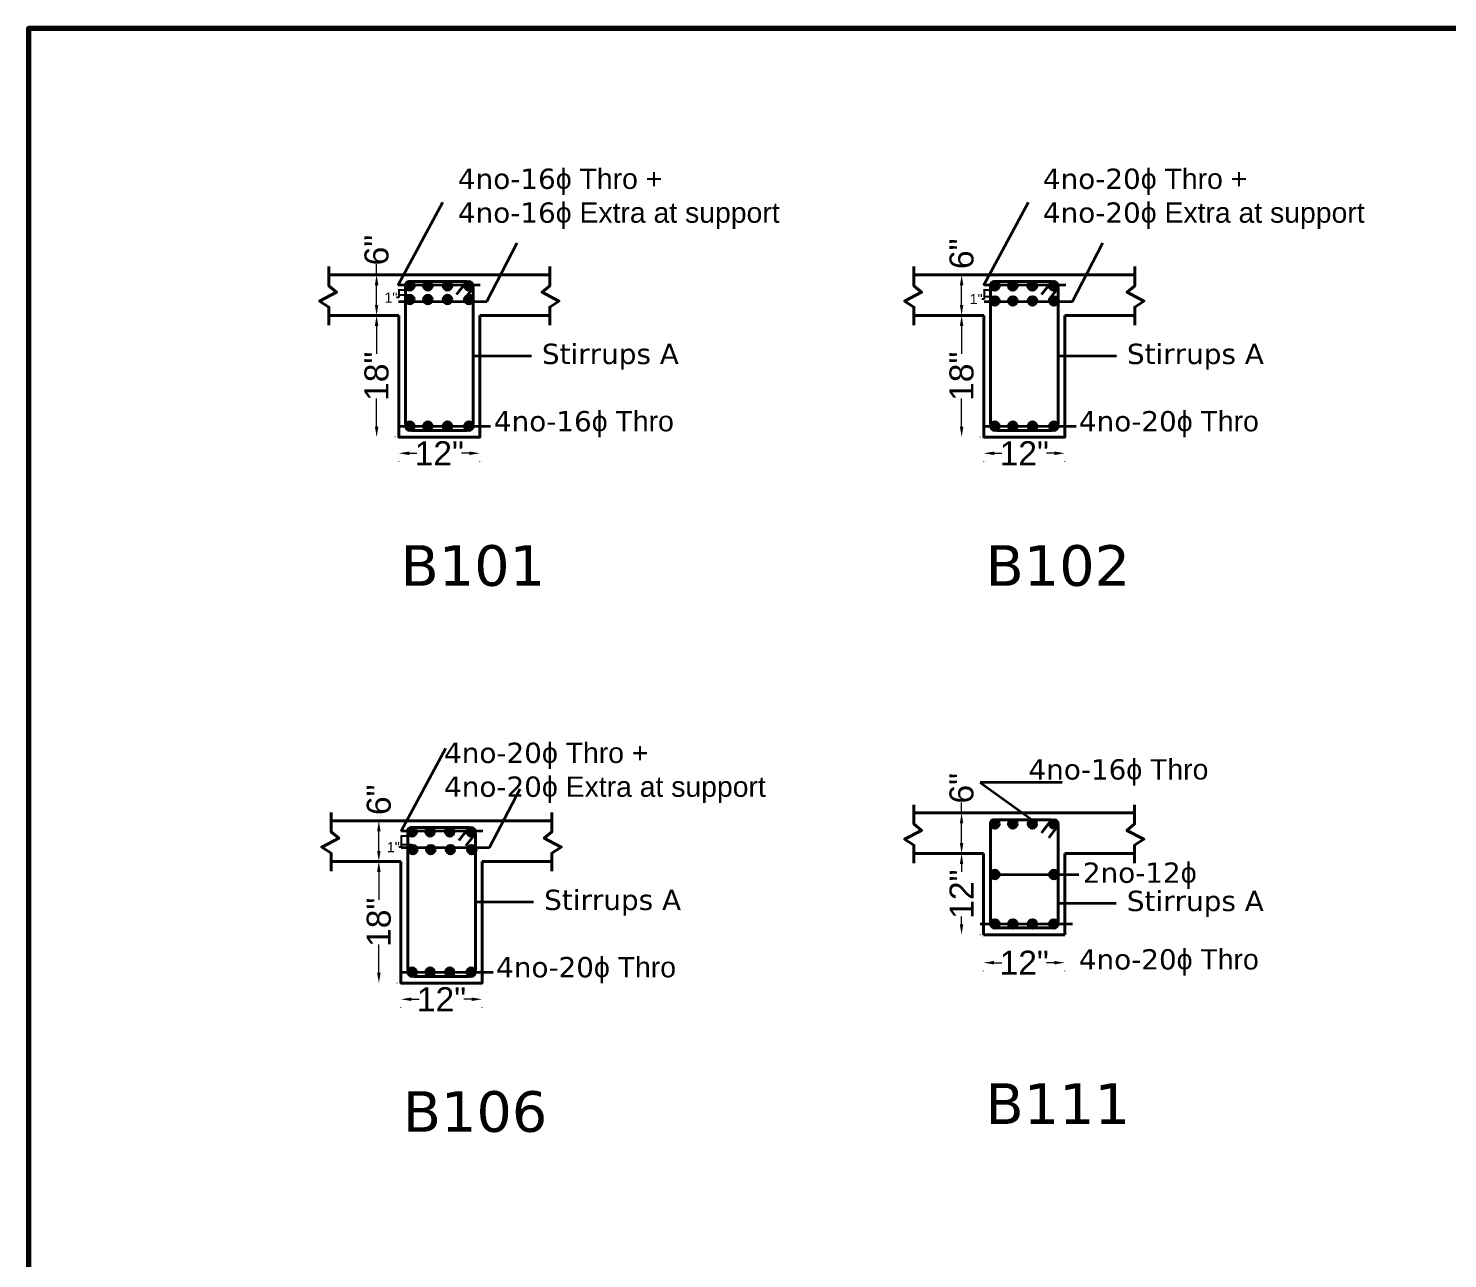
# Model space of a CAD drawing. Header units: feet. Extents: x 15113 to 123217, y -97269 to -8247.
# Drawn here: x 49324.5 to 49744, y -43864.3 to -43500.7 of the extents above; entities that cross this region are included whole.
import ezdxf

# ---------------------------------------------------------------- set-up
doc = ezdxf.new("R2010")
doc.units = ezdxf.units.FT
doc.header["$LTSCALE"] = 50.2
doc.header["$MEASUREMENT"] = 0
doc.header["$PDMODE"] = 3
doc.linetypes.add('DOT', pattern=[0.25, 0, -0.25])
doc.linetypes.add('PHANTOM2', pattern=[1.25, 0.625, -0.125, 0.125, -0.125, 0.125, -0.125])
doc.layers.get('0').update_dxf_attribs({"lineweight": 35})
for name, color, linetype, lineweight in [('drg seal', 250, 'Continuous', 120), ('Str Beam', 10, 'Continuous', 35), ('Str Column', 50, 'Continuous', 35), ('sTR fOOTING', 6, 'Continuous', 35), ('Str LBL', 3, 'Continuous', 35)]:
    doc.layers.add(name, color=color, linetype=linetype, lineweight=lineweight)
doc.layers.add('drg seal txt', color=7, linetype='Continuous')
doc.layers.add('Str grid', color=7, linetype='Continuous', true_color=0x17d337)
doc.styles.add('5.2 INCH', font='arial.ttf', dxfattribs={"height": 5.2})
doc.styles.add('7.1 INCH', font='arial.ttf', dxfattribs={"height": 7.1})
doc.styles.get("Standard").update_dxf_attribs({"font": 'arial.ttf'})
doc.dimstyles.new('2.2 INCH', dxfattribs={"dimscale": 0, "dimtxt": 5.2, "dimasz": 3.1, "dimexe": 0.18, "dimexo": 1.063, "dimgap": 0.09, "dimtad": 0, "dimdec": 0, "dimzin": 0, "dimdsep": 46, "dimlunit": 4, "dimtxsty": '5.2 INCH', "dimcen": 0, "dimclrd": 230, "dimclre": 230, "dimclrt": 164, "dimadec": 0, "dimazin": 0, "dimtfac": 1, "dimtdec": 0, "dimtofl": 0, "dimtmove": 0, "dimatfit": 3, "dimfxl": 0.5, "dimtolj": 1, "dimtzin": 0, "dimlwd": 15, "dimlwe": 15, "dimarcsym": 0})
doc.dimstyles.new('Annotative', dxfattribs={"dimscale": 0, "dimtxt": 3, "dimasz": 0.68, "dimexe": 0.18, "dimexo": 0.0625, "dimgap": 0.09, "dimtad": 0, "dimtih": 1, "dimtoh": 1, "dimdec": 0, "dimzin": 0, "dimdsep": 46, "dimlunit": 3, "dimtxsty": 'Standard', "dimblk": 'ARCHTICK', "dimcen": 0.09, "dimadec": 0, "dimazin": 0, "dimtfac": 1, "dimtdec": 0, "dimtofl": 0, "dimtmove": 0, "dimatfit": 3, "dimfxl": 1, "dimtolj": 1, "dimtzin": 0, "dimarcsym": 0})

# ---------------------------------------------------------------- blocks, each defined once
blk = doc.blocks.new('*D573')
at = {"layer": 'Defpoints', "color": 0, "linetype": 'Continuous', "transparency": 16777216}
for p in [(49457.97, -43626.25), (49433.97, -43629.79), (49457.97, -43629.79)]:
    blk.add_point(p, dxfattribs=at)
at = {"layer": 'Str Beam', "color": 230, "linetype": 'DOT', "lineweight": 15, "transparency": 16777216}
for p, q in [((49433.97, -43628.72), (49433.97, -43626.07)), ((49457.97, -43628.72), (49457.97, -43626.07))]:
    blk.add_line(p, q, dxfattribs=at)
at = {"layer": 'Str Beam', "color": 230, "lineweight": 15, "transparency": 16777216}
for p, q in [((49437.07, -43626.25), (49439.37, -43626.25)), ((49454.87, -43626.25), (49452.56, -43626.25))]:
    blk.add_line(p, q, dxfattribs=at)
at = {"layer": 'Str Beam', "color": 230, "linetype": 'Continuous', "transparency": 16777216}
for points in [[(49437.07, -43625.74), (49437.07, -43626.77), (49433.97, -43626.25)], [(49454.87, -43625.74), (49454.87, -43626.77), (49457.97, -43626.25)]]:
    blk.add_solid(points, dxfattribs=at)
at = {"layer": 'Str Beam', "color": 164, "linetype": 'Continuous', "lineweight": 40, "transparency": 16777216, "insert": (49445.97, -43626.25), "char_height": 7.1, "attachment_point": 5, "style": '7.1 INCH'}
blk.add_mtext('\\A1;12"', dxfattribs=at)
blk = doc.blocks.new('*D589')
at = {"layer": 'Defpoints', "color": 0, "linetype": 'Continuous', "transparency": 16777216}
for p in [(49427.44, -43585.49), (49433.97, -43585.49), (49433.97, -43621.49)]:
    blk.add_point(p, dxfattribs=at)
at = {"layer": 'sTR fOOTING', "color": 230, "linetype": 'DOT', "lineweight": 15, "transparency": 16777216}
for p, q in [((49432.9, -43585.49), (49427.26, -43585.49)), ((49432.9, -43621.49), (49427.26, -43621.49))]:
    blk.add_line(p, q, dxfattribs=at)
at = {"layer": 'sTR fOOTING', "color": 230, "lineweight": 15, "transparency": 16777216}
for p, q in [((49427.44, -43588.59), (49427.44, -43596.9)), ((49427.44, -43618.39), (49427.44, -43610.09))]:
    blk.add_line(p, q, dxfattribs=at)
at = {"layer": 'sTR fOOTING', "color": 230, "linetype": 'Continuous', "transparency": 16777216}
for points in [[(49426.92, -43588.59), (49427.96, -43588.59), (49427.44, -43585.49)], [(49426.92, -43618.39), (49427.96, -43618.39), (49427.44, -43621.49)]]:
    blk.add_solid(points, dxfattribs=at)
at = {"layer": 'sTR fOOTING', "color": 164, "linetype": 'Continuous', "lineweight": 40, "transparency": 16777216, "insert": (49427.44, -43603.49), "char_height": 7.1, "attachment_point": 5, "rotation": 90, "style": '7.1 INCH'}
blk.add_mtext('\\A1;18"', dxfattribs=at)
blk = doc.blocks.new('*D590')
at = {"layer": 'Defpoints', "color": 0, "linetype": 'Continuous', "transparency": 16777216}
for p in [(49427.44, -43573.49), (49427.44, -43573.49), (49427.44, -43585.49)]:
    blk.add_point(p, dxfattribs=at)
at = {"layer": 'sTR fOOTING', "color": 230, "linetype": 'DOT', "lineweight": 15, "transparency": 16777216}
for p, q in [((49426.38, -43573.49), (49427.26, -43573.49)), ((49426.38, -43585.49), (49427.26, -43585.49))]:
    blk.add_line(p, q, dxfattribs=at)
at = {"layer": 'sTR fOOTING', "color": 230, "lineweight": 15, "transparency": 16777216}
for p, q in [((49427.44, -43573.49), (49427.44, -43570.39)), ((49427.44, -43582.39), (49427.44, -43576.59))]:
    blk.add_line(p, q, dxfattribs=at)
at = {"layer": 'sTR fOOTING', "color": 230, "linetype": 'Continuous', "transparency": 16777216}
for points in [[(49426.92, -43576.59), (49427.96, -43576.59), (49427.44, -43573.49)], [(49426.92, -43582.39), (49427.96, -43582.39), (49427.44, -43585.49)]]:
    blk.add_solid(points, dxfattribs=at)
at = {"layer": 'sTR fOOTING', "color": 164, "linetype": 'Continuous', "lineweight": 40, "transparency": 16777216, "insert": (49427.44, -43566.2), "char_height": 7.1, "attachment_point": 5, "rotation": 90, "style": '7.1 INCH'}
blk.add_mtext('\\A1;6"', dxfattribs=at)
blk = doc.blocks.new('*D592')
at = {"layer": 'Defpoints', "color": 0, "linetype": 'Continuous', "transparency": 16777216}
for p in [(49630.9, -43626.25), (49606.9, -43629.79), (49630.9, -43629.79)]:
    blk.add_point(p, dxfattribs=at)
at = {"layer": 'Str Beam', "color": 230, "linetype": 'DOT', "lineweight": 15, "transparency": 16777216}
for p, q in [((49606.9, -43628.72), (49606.9, -43626.07)), ((49630.9, -43628.72), (49630.9, -43626.07))]:
    blk.add_line(p, q, dxfattribs=at)
at = {"layer": 'Str Beam', "color": 230, "lineweight": 15, "transparency": 16777216}
for p, q in [((49610, -43626.25), (49612.31, -43626.25)), ((49627.8, -43626.25), (49625.5, -43626.25))]:
    blk.add_line(p, q, dxfattribs=at)
at = {"layer": 'Str Beam', "color": 230, "linetype": 'Continuous', "transparency": 16777216}
for points in [[(49610, -43625.74), (49610, -43626.77), (49606.9, -43626.25)], [(49627.8, -43625.74), (49627.8, -43626.77), (49630.9, -43626.25)]]:
    blk.add_solid(points, dxfattribs=at)
at = {"layer": 'Str Beam', "color": 164, "linetype": 'Continuous', "lineweight": 40, "transparency": 16777216, "insert": (49618.9, -43626.25), "char_height": 7.1, "attachment_point": 5, "style": '7.1 INCH'}
blk.add_mtext('\\A1;12"', dxfattribs=at)
blk = doc.blocks.new('*D593')
at = {"layer": 'Defpoints', "color": 0, "linetype": 'Continuous', "transparency": 16777216}
for p in [(49600.38, -43585.49), (49606.9, -43585.49), (49606.9, -43621.49)]:
    blk.add_point(p, dxfattribs=at)
at = {"layer": 'sTR fOOTING', "color": 230, "linetype": 'DOT', "lineweight": 15, "transparency": 16777216}
for p, q in [((49605.84, -43585.49), (49600.2, -43585.49)), ((49605.84, -43621.49), (49600.2, -43621.49))]:
    blk.add_line(p, q, dxfattribs=at)
at = {"layer": 'sTR fOOTING', "color": 230, "lineweight": 15, "transparency": 16777216}
for p, q in [((49600.38, -43588.59), (49600.38, -43596.9)), ((49600.38, -43618.39), (49600.38, -43610.09))]:
    blk.add_line(p, q, dxfattribs=at)
at = {"layer": 'sTR fOOTING', "color": 230, "linetype": 'Continuous', "transparency": 16777216}
for points in [[(49599.86, -43588.59), (49600.89, -43588.59), (49600.38, -43585.49)], [(49599.86, -43618.39), (49600.89, -43618.39), (49600.38, -43621.49)]]:
    blk.add_solid(points, dxfattribs=at)
at = {"layer": 'sTR fOOTING', "color": 164, "linetype": 'Continuous', "lineweight": 40, "transparency": 16777216, "insert": (49600.38, -43603.49), "char_height": 7.1, "attachment_point": 5, "rotation": 90, "style": '7.1 INCH'}
blk.add_mtext('\\A1;18"', dxfattribs=at)
blk = doc.blocks.new('*D591')
at = {"layer": 'Defpoints', "color": 0, "linetype": 'Continuous', "transparency": 16777216}
for p in [(49600.38, -43573.49), (49600.38, -43573.49), (49600.38, -43585.49)]:
    blk.add_point(p, dxfattribs=at)
at = {"layer": 'sTR fOOTING', "color": 230, "linetype": 'DOT', "lineweight": 15, "transparency": 16777216}
for p, q in [((49599.31, -43573.49), (49600.2, -43573.49)), ((49599.31, -43585.49), (49600.2, -43585.49))]:
    blk.add_line(p, q, dxfattribs=at)
at = {"layer": 'sTR fOOTING', "color": 230, "lineweight": 15, "transparency": 16777216}
blk.add_line((49600.38, -43582.39), (49600.38, -43576.59), dxfattribs=at)
at = {"layer": 'sTR fOOTING', "color": 230, "linetype": 'Continuous', "transparency": 16777216}
for points in [[(49599.86, -43576.59), (49600.89, -43576.59), (49600.38, -43573.49)], [(49599.86, -43582.39), (49600.89, -43582.39), (49600.38, -43585.49)]]:
    blk.add_solid(points, dxfattribs=at)
at = {"layer": 'sTR fOOTING', "color": 164, "linetype": 'Continuous', "lineweight": 40, "transparency": 16777216, "insert": (49600.38, -43567.29), "char_height": 7.1, "attachment_point": 5, "rotation": 90, "style": '7.1 INCH'}
blk.add_mtext('\\A1;6"', dxfattribs=at)
blk = doc.blocks.new('*D607')
at = {"layer": 'Defpoints', "color": 0, "linetype": 'Continuous', "transparency": 16777216}
for p in [(49458.62, -43787.63), (49434.62, -43791.16), (49458.62, -43791.16)]:
    blk.add_point(p, dxfattribs=at)
at = {"layer": 'Str Beam', "color": 230, "linetype": 'DOT', "lineweight": 15, "transparency": 16777216}
for p, q in [((49434.62, -43790.1), (49434.62, -43787.45)), ((49458.62, -43790.1), (49458.62, -43787.45))]:
    blk.add_line(p, q, dxfattribs=at)
at = {"layer": 'Str Beam', "color": 230, "lineweight": 15, "transparency": 16777216}
for p, q in [((49437.72, -43787.63), (49440.03, -43787.63)), ((49455.52, -43787.63), (49453.22, -43787.63))]:
    blk.add_line(p, q, dxfattribs=at)
at = {"layer": 'Str Beam', "color": 230, "linetype": 'Continuous', "transparency": 16777216}
for points in [[(49437.72, -43787.11), (49437.72, -43788.15), (49434.62, -43787.63)], [(49455.52, -43787.11), (49455.52, -43788.15), (49458.62, -43787.63)]]:
    blk.add_solid(points, dxfattribs=at)
at = {"layer": 'Str Beam', "color": 164, "linetype": 'Continuous', "lineweight": 40, "transparency": 16777216, "insert": (49446.62, -43787.63), "char_height": 7.1, "attachment_point": 5, "style": '7.1 INCH'}
blk.add_mtext('\\A1;12"', dxfattribs=at)
blk = doc.blocks.new('*D608')
at = {"layer": 'Defpoints', "color": 0, "linetype": 'Continuous', "transparency": 16777216}
for p in [(49428.1, -43746.87), (49434.62, -43746.87), (49434.62, -43782.87)]:
    blk.add_point(p, dxfattribs=at)
at = {"layer": 'sTR fOOTING', "color": 230, "linetype": 'DOT', "lineweight": 15, "transparency": 16777216}
for p, q in [((49433.56, -43746.87), (49427.92, -43746.87)), ((49433.56, -43782.87), (49427.92, -43782.87))]:
    blk.add_line(p, q, dxfattribs=at)
at = {"layer": 'sTR fOOTING', "color": 230, "lineweight": 15, "transparency": 16777216}
for p, q in [((49428.1, -43749.97), (49428.1, -43758.27)), ((49428.1, -43779.77), (49428.1, -43771.46))]:
    blk.add_line(p, q, dxfattribs=at)
at = {"layer": 'sTR fOOTING', "color": 230, "linetype": 'Continuous', "transparency": 16777216}
for points in [[(49427.58, -43749.97), (49428.61, -43749.97), (49428.1, -43746.87)], [(49427.58, -43779.77), (49428.61, -43779.77), (49428.1, -43782.87)]]:
    blk.add_solid(points, dxfattribs=at)
at = {"layer": 'sTR fOOTING', "color": 164, "linetype": 'Continuous', "lineweight": 40, "transparency": 16777216, "insert": (49428.1, -43764.87), "char_height": 7.1, "attachment_point": 5, "rotation": 90, "style": '7.1 INCH'}
blk.add_mtext('\\A1;18"', dxfattribs=at)
blk = doc.blocks.new('*D606')
at = {"layer": 'Defpoints', "color": 0, "linetype": 'Continuous', "transparency": 16777216}
for p in [(49428.1, -43734.87), (49428.1, -43734.87), (49428.1, -43746.87)]:
    blk.add_point(p, dxfattribs=at)
at = {"layer": 'sTR fOOTING', "color": 230, "linetype": 'DOT', "lineweight": 15, "transparency": 16777216}
for p, q in [((49427.03, -43734.87), (49427.92, -43734.87)), ((49427.03, -43746.87), (49427.92, -43746.87))]:
    blk.add_line(p, q, dxfattribs=at)
at = {"layer": 'sTR fOOTING', "color": 230, "lineweight": 15, "transparency": 16777216}
blk.add_line((49428.1, -43743.77), (49428.1, -43737.97), dxfattribs=at)
at = {"layer": 'sTR fOOTING', "color": 230, "linetype": 'Continuous', "transparency": 16777216}
for points in [[(49427.58, -43737.97), (49428.61, -43737.97), (49428.1, -43734.87)], [(49427.58, -43743.77), (49428.61, -43743.77), (49428.1, -43746.87)]]:
    blk.add_solid(points, dxfattribs=at)
at = {"layer": 'sTR fOOTING', "color": 164, "linetype": 'Continuous', "lineweight": 40, "transparency": 16777216, "insert": (49428.1, -43728.67), "char_height": 7.1, "attachment_point": 5, "rotation": 90, "style": '7.1 INCH'}
blk.add_mtext('\\A1;6"', dxfattribs=at)
blk = doc.blocks.new('*D610')
at = {"layer": 'Defpoints', "color": 0, "linetype": 'Continuous', "transparency": 16777216}
for p in [(49630.88, -43776.82), (49606.88, -43780.36), (49630.88, -43780.36)]:
    blk.add_point(p, dxfattribs=at)
at = {"layer": 'Str Beam', "color": 230, "linetype": 'DOT', "lineweight": 15, "transparency": 16777216}
for p, q in [((49606.88, -43779.29), (49606.88, -43776.64)), ((49630.88, -43779.29), (49630.88, -43776.64))]:
    blk.add_line(p, q, dxfattribs=at)
at = {"layer": 'Str Beam', "color": 230, "lineweight": 15, "transparency": 16777216}
for p, q in [((49609.98, -43776.82), (49612.29, -43776.82)), ((49627.78, -43776.82), (49625.48, -43776.82))]:
    blk.add_line(p, q, dxfattribs=at)
at = {"layer": 'Str Beam', "color": 230, "linetype": 'Continuous', "transparency": 16777216}
for points in [[(49609.98, -43776.31), (49609.98, -43777.34), (49606.88, -43776.82)], [(49627.78, -43776.31), (49627.78, -43777.34), (49630.88, -43776.82)]]:
    blk.add_solid(points, dxfattribs=at)
at = {"layer": 'Str Beam', "color": 164, "linetype": 'Continuous', "lineweight": 40, "transparency": 16777216, "insert": (49618.88, -43776.82), "char_height": 7.1, "attachment_point": 5, "style": '7.1 INCH'}
blk.add_mtext('\\A1;12"', dxfattribs=at)
blk = doc.blocks.new('*D609')
at = {"layer": 'Defpoints', "color": 0, "linetype": 'Continuous', "transparency": 16777216}
for p in [(49600.36, -43732.55), (49600.36, -43732.55), (49600.36, -43744.55)]:
    blk.add_point(p, dxfattribs=at)
at = {"layer": 'sTR fOOTING', "color": 230, "linetype": 'DOT', "lineweight": 15, "transparency": 16777216}
for p, q in [((49599.29, -43732.55), (49600.18, -43732.55)), ((49599.29, -43744.55), (49600.18, -43744.55))]:
    blk.add_line(p, q, dxfattribs=at)
at = {"layer": 'sTR fOOTING', "color": 230, "lineweight": 15, "transparency": 16777216}
for p, q in [((49600.36, -43732.55), (49600.36, -43729.45)), ((49600.36, -43741.45), (49600.36, -43735.65))]:
    blk.add_line(p, q, dxfattribs=at)
at = {"layer": 'sTR fOOTING', "color": 230, "linetype": 'Continuous', "transparency": 16777216}
for points in [[(49599.84, -43735.65), (49600.87, -43735.65), (49600.36, -43732.55)], [(49599.84, -43741.45), (49600.87, -43741.45), (49600.36, -43744.55)]]:
    blk.add_solid(points, dxfattribs=at)
at = {"layer": 'sTR fOOTING', "color": 164, "linetype": 'Continuous', "lineweight": 40, "transparency": 16777216, "insert": (49600.36, -43725.26), "char_height": 7.1, "attachment_point": 5, "rotation": 90, "style": '7.1 INCH'}
blk.add_mtext('\\A1;6"', dxfattribs=at)
blk = doc.blocks.new('*D611')
at = {"layer": 'Defpoints', "color": 0, "linetype": 'Continuous', "transparency": 16777216}
for p in [(49600.36, -43744.55), (49606.88, -43744.55), (49606.88, -43768.55)]:
    blk.add_point(p, dxfattribs=at)
at = {"layer": 'sTR fOOTING', "color": 230, "linetype": 'DOT', "lineweight": 15, "transparency": 16777216}
for p, q in [((49605.82, -43744.55), (49600.18, -43744.55)), ((49605.82, -43768.55), (49600.18, -43768.55))]:
    blk.add_line(p, q, dxfattribs=at)
at = {"layer": 'sTR fOOTING', "color": 230, "lineweight": 15, "transparency": 16777216}
for p, q in [((49600.36, -43747.65), (49600.36, -43749.96)), ((49600.36, -43765.45), (49600.36, -43763.15))]:
    blk.add_line(p, q, dxfattribs=at)
at = {"layer": 'sTR fOOTING', "color": 230, "linetype": 'Continuous', "transparency": 16777216}
for points in [[(49599.84, -43747.65), (49600.87, -43747.65), (49600.36, -43744.55)], [(49599.84, -43765.45), (49600.87, -43765.45), (49600.36, -43768.55)]]:
    blk.add_solid(points, dxfattribs=at)
at = {"layer": 'sTR fOOTING', "color": 164, "linetype": 'Continuous', "lineweight": 40, "transparency": 16777216, "insert": (49600.36, -43756.55), "char_height": 7.1, "attachment_point": 5, "rotation": 90, "style": '7.1 INCH'}
blk.add_mtext('\\A1;12"', dxfattribs=at)
blk = doc.blocks.new('_ArchTick')
at = {"color": 0, "linetype": 'ByBlock', "const_width": 0.15}
blk.add_lwpolyline([(-0.5, -0.5), (0.5, 0.5)], dxfattribs=at)
blk = doc.blocks.new('*D824')
at = {"layer": 'Defpoints', "color": 0, "linetype": 'PHANTOM2', "ltscale": 150, "transparency": 16777216}
for p in [(49437.3, -43578.01), (49434.01, -43579.57), (49437.3, -43579.57)]:
    blk.add_point(p, dxfattribs=at)
at = {"layer": 'Str grid', "color": 0, "linetype": 'PHANTOM2', "lineweight": -2, "ltscale": 150, "transparency": 16777216}
for p, q in [((49437.23, -43578.01), (49433.83, -43578.01)), ((49434.01, -43578.01), (49434.01, -43579.57)), ((49434.01, -43580.25), (49433.33, -43580.25)), ((49437.23, -43579.57), (49433.83, -43579.57)), ((49434.01, -43579.57), (49434.01, -43580.25))]:
    blk.add_line(p, q, dxfattribs=at)
at = {"layer": 'Str grid', "color": 0, "linetype": 'PHANTOM2', "lineweight": -2, "ltscale": 150, "transparency": 16777216, "xscale": 0.68, "yscale": 0.68, "zscale": 0.68}
for p, rotation in [((49434.01, -43578.01), 90), ((49434.01, -43579.57), 270)]:
    blk.add_blockref('_ArchTick', p, dxfattribs=dict(at, rotation=rotation))
at = {"layer": 'Str grid', "color": 0, "linetype": 'PHANTOM2', "ltscale": 150, "transparency": 16777216, "insert": (49431.66, -43580.25), "char_height": 3, "attachment_point": 5}
blk.add_mtext('\\A1;1"', dxfattribs=at)
blk = doc.blocks.new('*D825')
at = {"layer": 'Defpoints', "color": 0, "linetype": 'PHANTOM2', "ltscale": 150, "transparency": 16777216}
for p in [(49610.28, -43578), (49607.01, -43579.98), (49610.29, -43579.98)]:
    blk.add_point(p, dxfattribs=at)
at = {"layer": 'Str grid', "color": 0, "linetype": 'PHANTOM2', "lineweight": -2, "ltscale": 150, "transparency": 16777216}
for p, q in [((49610.22, -43578), (49606.83, -43578)), ((49607.01, -43578), (49607.01, -43579.98)), ((49607.01, -43580.66), (49606.33, -43580.66)), ((49610.23, -43579.98), (49606.83, -43579.98)), ((49607.01, -43579.98), (49607.01, -43580.66))]:
    blk.add_line(p, q, dxfattribs=at)
at = {"layer": 'Str grid', "color": 0, "linetype": 'PHANTOM2', "lineweight": -2, "ltscale": 150, "transparency": 16777216, "xscale": 0.68, "yscale": 0.68, "zscale": 0.68}
for p, rotation in [((49607.01, -43578), 90), ((49607.01, -43579.98), 270)]:
    blk.add_blockref('_ArchTick', p, dxfattribs=dict(at, rotation=rotation))
at = {"layer": 'Str grid', "color": 0, "linetype": 'PHANTOM2', "ltscale": 150, "transparency": 16777216, "insert": (49604.66, -43580.66), "char_height": 3, "attachment_point": 5}
blk.add_mtext('\\A1;1"', dxfattribs=at)
blk = doc.blocks.new('*D829')
at = {"layer": 'Defpoints', "color": 0, "linetype": 'PHANTOM2', "ltscale": 150, "transparency": 16777216}
for p in [(49438, -43739.38), (49434.73, -43742), (49437.95, -43742)]:
    blk.add_point(p, dxfattribs=at)
at = {"layer": 'Str grid', "color": 0, "linetype": 'PHANTOM2', "lineweight": -2, "ltscale": 150, "transparency": 16777216}
for p, q in [((49437.94, -43739.38), (49434.55, -43739.38)), ((49434.73, -43739.38), (49434.73, -43742)), ((49434.73, -43742.68), (49434.05, -43742.68)), ((49437.89, -43742), (49434.55, -43742)), ((49434.73, -43742), (49434.73, -43742.68))]:
    blk.add_line(p, q, dxfattribs=at)
at = {"layer": 'Str grid', "color": 0, "linetype": 'PHANTOM2', "lineweight": -2, "ltscale": 150, "transparency": 16777216, "xscale": 0.68, "yscale": 0.68, "zscale": 0.68}
for p, rotation in [((49434.73, -43739.38), 90), ((49434.73, -43742), 270)]:
    blk.add_blockref('_ArchTick', p, dxfattribs=dict(at, rotation=rotation))
at = {"layer": 'Str grid', "color": 0, "linetype": 'PHANTOM2', "ltscale": 150, "transparency": 16777216, "insert": (49432.38, -43742.68), "char_height": 3, "attachment_point": 5}
blk.add_mtext('\\A1;1"', dxfattribs=at)
blk = doc.blocks.new('*D930')
at = {"layer": 'Defpoints', "color": 0, "linetype": 'Continuous', "transparency": 16777216}
for p in [(49428.1, -43734.87), (49428.1, -43734.87), (49428.1, -43746.87)]:
    blk.add_point(p, dxfattribs=at)
at = {"layer": 'sTR fOOTING', "color": 230, "linetype": 'DOT', "lineweight": 15, "transparency": 16777216}
for p, q in [((49427.03, -43734.87), (49427.92, -43734.87)), ((49427.03, -43746.87), (49427.92, -43746.87))]:
    blk.add_line(p, q, dxfattribs=at)
at = {"layer": 'sTR fOOTING', "color": 230, "lineweight": 15, "transparency": 16777216}
blk.add_line((49428.1, -43743.77), (49428.1, -43737.97), dxfattribs=at)
at = {"layer": 'sTR fOOTING', "color": 230, "linetype": 'Continuous', "transparency": 16777216}
for points in [[(49427.58, -43737.97), (49428.61, -43737.97), (49428.1, -43734.87)], [(49427.58, -43743.77), (49428.61, -43743.77), (49428.1, -43746.87)]]:
    blk.add_solid(points, dxfattribs=at)
at = {"layer": 'sTR fOOTING', "color": 164, "linetype": 'Continuous', "lineweight": 40, "transparency": 16777216, "insert": (49428.1, -43728.67), "char_height": 7.1, "attachment_point": 5, "rotation": 90, "style": '7.1 INCH'}
blk.add_mtext('\\A1;6"', dxfattribs=at)

msp = doc.modelspace()

# ---------------------------------------------------------------- hatches: boundary and pattern name
at = {"layer": 'Str Beam', "lineweight": 40}
h = msp.add_hatch(color=256, dxfattribs=at)
h.dxf.hatch_style = 1
h.paths.add_polyline_path([(49436.0376, -43576.74737, 1), (49438.5536, -43576.74737, 1)])
h = msp.add_hatch(color=256, dxfattribs=at)
h.dxf.hatch_style = 1
h.paths.add_polyline_path([(49441.32006, -43576.74737, 1), (49443.83606, -43576.74737, 1)])
h = msp.add_hatch(color=256, dxfattribs=at)
h.dxf.hatch_style = 1
h.paths.add_polyline_path([(49447.12646, -43576.74737, 1), (49449.64246, -43576.74737, 1)])
h = msp.add_hatch(color=256, dxfattribs=at)
h.dxf.hatch_style = 1
h.paths.add_polyline_path([(49453.44002, -43576.74737, 1), (49455.95602, -43576.74737, 1)])
h = msp.add_hatch(color=256, dxfattribs=at)
h.dxf.hatch_style = 1
h.paths.add_polyline_path([(49608.90405, -43576.74737, 1), (49611.42005, -43576.74737, 1)])
h = msp.add_hatch(color=256, dxfattribs=at)
h.dxf.hatch_style = 1
h.paths.add_polyline_path([(49608.97366, -43576.74737, 1), (49611.48966, -43576.74737, 1)])
h = msp.add_hatch(color=256, dxfattribs=at)
h.dxf.hatch_style = 1
h.paths.add_polyline_path([(49614.18651, -43576.74737, 1), (49616.70251, -43576.74737, 1)])
h = msp.add_hatch(color=256, dxfattribs=at)
h.dxf.hatch_style = 1
h.paths.add_polyline_path([(49614.25612, -43576.74737, 1), (49616.77212, -43576.74737, 1)])
h = msp.add_hatch(color=256, dxfattribs=at)
h.dxf.hatch_style = 1
h.paths.add_polyline_path([(49619.99291, -43576.74737, 1), (49622.50891, -43576.74737, 1)])
h = msp.add_hatch(color=256, dxfattribs=at)
h.dxf.hatch_style = 1
h.paths.add_polyline_path([(49620.06252, -43576.74737, 1), (49622.57852, -43576.74737, 1)])
h = msp.add_hatch(color=256, dxfattribs=at)
h.dxf.hatch_style = 1
h.paths.add_polyline_path([(49626.30647, -43576.74737, 1), (49628.82247, -43576.74737, 1)])
h = msp.add_hatch(color=256, dxfattribs=at)
h.dxf.hatch_style = 1
h.paths.add_polyline_path([(49626.37608, -43576.74737, 1), (49628.89208, -43576.74737, 1)])
h = msp.add_hatch(color=256, dxfattribs=at)
h.dxf.hatch_style = 1
h.paths.add_polyline_path([(49436.0376, -43580.8273, 1), (49438.5536, -43580.8273, 1)])
h = msp.add_hatch(color=256, dxfattribs=at)
h.dxf.hatch_style = 1
h.paths.add_polyline_path([(49441.32006, -43580.8273, 1), (49443.83606, -43580.8273, 1)])
h = msp.add_hatch(color=256, dxfattribs=at)
h.dxf.hatch_style = 1
h.paths.add_polyline_path([(49447.12646, -43580.8273, 1), (49449.64246, -43580.8273, 1)])
h = msp.add_hatch(color=256, dxfattribs=at)
h.dxf.hatch_style = 1
h.paths.add_polyline_path([(49453.44002, -43580.8273, 1), (49455.95602, -43580.8273, 1)])
h = msp.add_hatch(color=256, dxfattribs=at)
h.dxf.hatch_style = 1
h.paths.add_polyline_path([(49608.97366, -43581.23366, 1), (49611.48966, -43581.23366, 1)])
h = msp.add_hatch(color=256, dxfattribs=at)
h.dxf.hatch_style = 1
h.paths.add_polyline_path([(49614.25612, -43581.23366, 1), (49616.77212, -43581.23366, 1)])
h = msp.add_hatch(color=256, dxfattribs=at)
h.dxf.hatch_style = 1
h.paths.add_polyline_path([(49620.06252, -43581.23366, 1), (49622.57852, -43581.23366, 1)])
h = msp.add_hatch(color=256, dxfattribs=at)
h.dxf.hatch_style = 1
h.paths.add_polyline_path([(49626.37608, -43581.23366, 1), (49628.89208, -43581.23366, 1)])
h = msp.add_hatch(color=256, dxfattribs=at)
h.dxf.hatch_style = 1
h.paths.add_polyline_path([(49436.0376, -43618.23508, -1), (49438.5536, -43618.23508, -1)])
h = msp.add_hatch(color=256, dxfattribs=at)
h.dxf.hatch_style = 1
h.paths.add_polyline_path([(49441.32006, -43618.23508, -1), (49443.83606, -43618.23508, -1)])
h = msp.add_hatch(color=256, dxfattribs=at)
h.dxf.hatch_style = 1
h.paths.add_polyline_path([(49447.12646, -43618.23508, -1), (49449.64246, -43618.23508, -1)])
h = msp.add_hatch(color=256, dxfattribs=at)
h.dxf.hatch_style = 1
h.paths.add_polyline_path([(49453.44002, -43618.23508, -1), (49455.95602, -43618.23508, -1)])
h = msp.add_hatch(color=256, dxfattribs=at)
h.dxf.hatch_style = 1
h.paths.add_polyline_path([(49608.97366, -43618.23508, -1), (49611.48966, -43618.23508, -1)])
h = msp.add_hatch(color=256, dxfattribs=at)
h.dxf.hatch_style = 1
h.paths.add_polyline_path([(49614.25612, -43618.23508, -1), (49616.77212, -43618.23508, -1)])
h = msp.add_hatch(color=256, dxfattribs=at)
h.dxf.hatch_style = 1
h.paths.add_polyline_path([(49620.06252, -43618.23508, -1), (49622.57852, -43618.23508, -1)])
h = msp.add_hatch(color=256, dxfattribs=at)
h.dxf.hatch_style = 1
h.paths.add_polyline_path([(49626.37608, -43618.23508, -1), (49628.89208, -43618.23508, -1)])
h = msp.add_hatch(color=256, dxfattribs=at)
h.dxf.hatch_style = 1
h.paths.add_polyline_path([(49436.69341, -43738.12371, 1), (49439.20941, -43738.12371, 1)])
h = msp.add_hatch(color=256, dxfattribs=at)
h.dxf.hatch_style = 1
h.paths.add_polyline_path([(49441.97587, -43738.12371, 1), (49444.49187, -43738.12371, 1)])
h = msp.add_hatch(color=256, dxfattribs=at)
h.dxf.hatch_style = 1
h.paths.add_polyline_path([(49447.78228, -43738.12371, 1), (49450.29828, -43738.12371, 1)])
h = msp.add_hatch(color=256, dxfattribs=at)
h.dxf.hatch_style = 1
h.paths.add_polyline_path([(49454.09583, -43738.12371, 1), (49456.61183, -43738.12371, 1)])
h = msp.add_hatch(color=256, dxfattribs=at)
h.dxf.hatch_style = 1
h.paths.add_polyline_path([(49608.95388, -43735.80967, 1), (49611.46988, -43735.80967, 1)])
h = msp.add_hatch(color=256, dxfattribs=at)
h.dxf.hatch_style = 1
h.paths.add_polyline_path([(49614.23634, -43735.80967, 1), (49616.75234, -43735.80967, 1)])
h = msp.add_hatch(color=256, dxfattribs=at)
h.dxf.hatch_style = 1
h.paths.add_polyline_path([(49620.04275, -43735.80967, 1), (49622.55875, -43735.80967, 1)])
h = msp.add_hatch(color=256, dxfattribs=at)
h.dxf.hatch_style = 1
h.paths.add_polyline_path([(49626.3563, -43735.80967, 1), (49628.8723, -43735.80967, 1)])
h = msp.add_hatch(color=256, dxfattribs=at)
h.dxf.hatch_style = 1
h.paths.add_polyline_path([(49436.90318, -43743.41045, 1), (49439.41918, -43743.41045, 1)])
h = msp.add_hatch(color=256, dxfattribs=at)
h.dxf.hatch_style = 1
h.paths.add_polyline_path([(49442.18564, -43743.41045, 1), (49444.70164, -43743.41045, 1)])
h = msp.add_hatch(color=256, dxfattribs=at)
h.dxf.hatch_style = 1
h.paths.add_polyline_path([(49447.99204, -43743.41045, 1), (49450.50804, -43743.41045, 1)])
h = msp.add_hatch(color=256, dxfattribs=at)
h.dxf.hatch_style = 1
h.paths.add_polyline_path([(49454.30559, -43743.41045, 1), (49456.82159, -43743.41045, 1)])
h = msp.add_hatch(color=256, dxfattribs=at)
h.dxf.hatch_style = 1
h.paths.add_polyline_path([(49608.93389, -43750.75892, -1), (49611.44989, -43750.75892, -1)])
h = msp.add_hatch(color=256, dxfattribs=at)
h.dxf.hatch_style = 1
h.paths.add_polyline_path([(49628.88427, -43750.75892, 1), (49626.36827, -43750.75892, 1)])
h = msp.add_hatch(color=256, dxfattribs=at)
h.dxf.hatch_style = 1
h.paths.add_polyline_path([(49608.95388, -43765.36886, -1), (49611.46988, -43765.36886, -1)])
h = msp.add_hatch(color=256, dxfattribs=at)
h.dxf.hatch_style = 1
h.paths.add_polyline_path([(49614.23634, -43765.36886, -1), (49616.75234, -43765.36886, -1)])
h = msp.add_hatch(color=256, dxfattribs=at)
h.dxf.hatch_style = 1
h.paths.add_polyline_path([(49620.04275, -43765.36886, -1), (49622.55875, -43765.36886, -1)])
h = msp.add_hatch(color=256, dxfattribs=at)
h.dxf.hatch_style = 1
h.paths.add_polyline_path([(49626.3563, -43765.36886, -1), (49628.8723, -43765.36886, -1)])
h = msp.add_hatch(color=256, dxfattribs=at)
h.dxf.hatch_style = 1
h.paths.add_polyline_path([(49436.69341, -43779.61143, -1), (49439.20941, -43779.61143, -1)])
h = msp.add_hatch(color=256, dxfattribs=at)
h.dxf.hatch_style = 1
h.paths.add_polyline_path([(49441.97587, -43779.61143, -1), (49444.49187, -43779.61143, -1)])
h = msp.add_hatch(color=256, dxfattribs=at)
h.dxf.hatch_style = 1
h.paths.add_polyline_path([(49447.78228, -43779.61143, -1), (49450.29828, -43779.61143, -1)])
h = msp.add_hatch(color=256, dxfattribs=at)
h.dxf.hatch_style = 1
h.paths.add_polyline_path([(49454.09583, -43779.61143, -1), (49456.61183, -43779.61143, -1)])

# ---------------------------------------------------------------- linework, layer by layer
at = {"layer": 'drg seal', "lineweight": 70}
msp.add_lwpolyline([(50288.10405, -44229.44505), (50288.10405, -43500.67528), (49324.49499, -43500.67528), (49324.49499, -44229.44505), (50287.97285, -44229.44505)], dxfattribs=at)
at = {"layer": 'Str Beam', "color": 0, "linetype": 'PHANTOM2', "ltscale": 150}
for p, q in [((49433.83937, -43576.52741), (49447.01994, -43552.06651)), ((49606.9787, -43576.52741), (49620.15927, -43552.06651)), ((49459.98164, -43581.42923), (49468.9757, -43564.03357)), ((49633.12097, -43581.42923), (49642.11503, -43564.03357)), ((49458.01391, -43576.52741), (49433.83937, -43576.52741)), ((49631.15324, -43576.52741), (49606.9787, -43576.52741)), ((49433.8709, -43581.42923), (49459.98164, -43581.42923)), ((49607.01023, -43581.42923), (49633.12097, -43581.42923)), ((49455.96799, -43597.49123), (49473.17448, -43597.49123)), ((49628.90405, -43597.49123), (49646.11054, -43597.49123)), ((49433.76472, -43618.23508), (49461.08065, -43618.23508)), ((49606.90405, -43618.23508), (49634.21998, -43618.23508)), ((49434.69846, -43737.90376), (49447.87903, -43713.44285)), ((49630.07046, -43723.5905), (49605.89593, -43723.5905)), ((49605.89593, -43723.5905), (49621.2246, -43734.55398)), ((49460.84072, -43742.80557), (49469.83479, -43725.40991)), ((49458.87299, -43737.90376), (49434.69846, -43737.90376)), ((49434.72999, -43742.80557), (49460.84072, -43742.80557)), ((49608.93389, -43750.75892), (49635.01718, -43750.75892)), ((49456.6238, -43758.86757), (49473.8303, -43758.86757)), ((49628.88427, -43759.18113), (49646.09077, -43759.18113)), ((49605.82127, -43765.29817), (49633.13721, -43765.29817)), ((49434.6238, -43779.61143), (49461.93974, -43779.61143))]:
    msp.add_line(p, q, dxfattribs=at)
at = {"layer": 'Str Beam', "lineweight": 40}
for p, q in [((49454.01194, -43575.54863), (49451.08522, -43579.33955)), ((49455.94857, -43577.31243), (49453.19388, -43580.88052)), ((49626.948, -43575.54863), (49624.02128, -43579.33955)), ((49628.88463, -43577.31243), (49626.12994, -43580.88052)), ((49454.66775, -43736.92497), (49451.74104, -43740.71589)), ((49626.92822, -43734.61093), (49624.00151, -43738.40186)), ((49628.86485, -43736.37473), (49626.11017, -43739.94283)), ((49456.60438, -43738.68877), (49453.84969, -43742.25687))]:
    msp.add_line(p, q, dxfattribs=at)
at = {"layer": 'Str Beam', "color": 2, "linetype": 'Continuous', "lineweight": 40}
for points in [[(49413.33793, -43571.07534), (49413.33793, -43576.73689), (49415.60483, -43578.67801), (49410.58499, -43581.26614), (49413.33793, -43583.04553), (49413.33793, -43588.38361)], [(49478.59804, -43573.49123), (49413.33793, -43573.49123)], [(49478.59804, -43571.07534), (49478.59804, -43576.73689), (49476.33115, -43578.67801), (49481.35098, -43581.26614), (49478.59804, -43583.04553), (49478.59804, -43588.38361)], [(49586.27399, -43571.07534), (49586.27399, -43576.73689), (49588.54089, -43578.67801), (49583.52105, -43581.26614), (49586.27399, -43583.04553), (49586.27399, -43588.38361)], [(49651.5341, -43573.49123), (49586.27399, -43573.49123)], [(49651.5341, -43571.07534), (49651.5341, -43576.73689), (49649.26721, -43578.67801), (49654.28704, -43581.26614), (49651.5341, -43583.04553), (49651.5341, -43588.38361)], [(49433.96799, -43585.49123), (49413.33793, -43585.49123)], [(49433.96799, -43585.49123), (49433.96799, -43621.49044), (49457.96799, -43621.49123), (49457.96799, -43585.49123)], [(49478.59804, -43585.49123), (49457.96799, -43585.49123)], [(49606.90405, -43585.49123), (49586.27399, -43585.49123)], [(49606.90405, -43585.49123), (49606.90405, -43621.49044), (49630.90405, -43621.49123), (49630.90405, -43585.49123)], [(49651.5341, -43585.49123), (49630.90405, -43585.49123)], [(49413.99375, -43732.45168), (49413.99375, -43738.11323), (49416.26064, -43740.05435), (49411.24081, -43742.64249), (49413.99375, -43744.42188), (49413.99375, -43749.75996)], [(49479.25386, -43732.45168), (49479.25386, -43738.11323), (49476.98696, -43740.05435), (49482.0068, -43742.64249), (49479.25386, -43744.42188), (49479.25386, -43749.75996)], [(49586.25422, -43730.13764), (49586.25422, -43735.79919), (49588.52111, -43737.74031), (49583.50128, -43740.32845), (49586.25422, -43742.10784), (49586.25422, -43747.44592)], [(49651.51433, -43732.55353), (49586.25422, -43732.55353)], [(49651.51433, -43730.13764), (49651.51433, -43735.79919), (49649.24743, -43737.74031), (49654.26727, -43740.32845), (49651.51433, -43742.10784), (49651.51433, -43747.44592)], [(49479.25386, -43734.86757), (49413.99375, -43734.86757)], [(49606.88427, -43744.55353), (49586.25422, -43744.55353)], [(49606.88427, -43744.55353), (49606.88427, -43768.55353)], [(49651.51433, -43744.55353), (49630.88427, -43744.55353)], [(49630.88427, -43768.55353), (49630.88427, -43744.55353)], [(49434.6238, -43746.86757), (49413.99375, -43746.86757)], [(49434.6238, -43746.86757), (49434.6238, -43782.86678), (49458.6238, -43782.86757), (49458.6238, -43746.86757)], [(49479.25386, -43746.86757), (49458.6238, -43746.86757)]]:
    msp.add_lwpolyline(points, dxfattribs=at)
at = {"layer": 'Str Beam', "color": 1, "linetype": 'Continuous', "lineweight": 40}
for points in [[(49455.96799, -43597.49123), (49455.96799, -43617.49123, -0.414213562), (49453.96799, -43619.49123), (49437.96799, -43619.49123, -0.414213562), (49435.96799, -43617.49123), (49435.96799, -43597.49123), (49435.96799, -43576.49123, -0.414213562), (49436.96799, -43575.49123), (49453.96799, -43575.49123, -0.414213562), (49455.96799, -43577.49123)], [(49628.90405, -43597.49123), (49628.90405, -43617.49123, -0.414213562), (49626.90405, -43619.49123), (49610.90405, -43619.49123, -0.414213562), (49608.90405, -43617.49123), (49608.90405, -43597.49123), (49608.90405, -43576.49123, -0.414213562), (49609.90405, -43575.49123), (49626.90405, -43575.49123, -0.414213562), (49628.90405, -43577.49123)], [(49456.6238, -43758.86757), (49456.6238, -43778.86757, -0.414213562), (49454.6238, -43780.86757), (49438.6238, -43780.86757, -0.414213562), (49436.6238, -43778.86757), (49436.6238, -43758.86757), (49436.6238, -43737.86757, -0.414213562), (49437.6238, -43736.86757), (49454.6238, -43736.86757, -0.414213562), (49456.6238, -43738.86757)]]:
    msp.add_lwpolyline(points, format="xyb", close=True, dxfattribs=at)
for points in [[(49608.88427, -43760.9655), (49608.88427, -43756.55353), (49608.88427, -43735.55353, -0.414213562), (49609.88427, -43734.55353), (49626.88427, -43734.55353, -0.414213562), (49628.88427, -43736.55353), (49628.88427, -43756.55353), (49628.88427, -43761.80872)], [(49628.88427, -43756.4289), (49628.88427, -43764.55353, -0.414213562), (49626.88427, -43766.55353), (49610.88427, -43766.55353, -0.414213562), (49608.88427, -43764.55353), (49608.88427, -43757.13975)]]:
    msp.add_lwpolyline(points, format="xyb", dxfattribs=at)
at = {"layer": 'Str Beam', "lineweight": 40}
for centre in [(49437.2956, -43576.74737), (49442.57806, -43576.74737), (49448.38446, -43576.74737), (49454.69802, -43576.74737), (49610.16205, -43576.74737), (49610.23166, -43576.74737), (49615.44451, -43576.74737), (49615.51412, -43576.74737), (49621.25091, -43576.74737), (49621.32052, -43576.74737), (49627.56447, -43576.74737), (49627.63408, -43576.74737), (49437.2956, -43580.8273), (49442.57806, -43580.8273), (49448.38446, -43580.8273), (49454.69802, -43580.8273), (49610.23166, -43581.23366), (49615.51412, -43581.23366), (49621.32052, -43581.23366), (49627.63408, -43581.23366), (49437.2956, -43618.23508), (49442.57806, -43618.23508), (49448.38446, -43618.23508), (49454.69802, -43618.23508), (49610.23166, -43618.23508), (49615.51412, -43618.23508), (49621.32052, -43618.23508), (49627.63408, -43618.23508), (49437.95141, -43738.12371), (49443.23387, -43738.12371), (49449.04028, -43738.12371), (49455.35383, -43738.12371), (49610.21188, -43735.80967), (49615.49434, -43735.80967), (49621.30075, -43735.80967), (49627.6143, -43735.80967), (49438.16118, -43743.41045), (49443.44364, -43743.41045), (49449.25004, -43743.41045), (49455.56359, -43743.41045), (49610.19189, -43750.75892), (49627.62627, -43750.75892), (49610.21188, -43765.36886), (49615.49434, -43765.36886), (49621.30075, -43765.36886), (49627.6143, -43765.36886), (49437.95141, -43779.61143), (49443.23387, -43779.61143), (49449.04028, -43779.61143), (49455.35383, -43779.61143)]:
    msp.add_circle(centre, 1.258, dxfattribs=at)
at = {"layer": 'Str Column', "linetype": 'Continuous', "lineweight": 40}
msp.add_line((49606.88427, -43768.55353), (49630.88427, -43768.55353), dxfattribs=at)

# ---------------------------------------------------------------- texts
at = {"layer": 'drg seal txt', "lineweight": 40, "char_height": 6, "attachment_point": 1}
for s, insert in [('{\\fVerdana|b0|i0|c0|p34;4no-16}ϕ Thro +\\P{\\fVerdana|b0|i0|c0|p34;4no-16}ϕ Extra at support', (49451.46238, -43542.1174)), ('{\\fVerdana|b0|i0|c0|p34;4no-20}ϕ Thro +\\P{\\fVerdana|b0|i0|c0|p34;4no-20}ϕ Extra at support', (49624.39844, -43542.1174)), ('{\\fVerdana|b0|i0|c0|p34;Stirrups A}', (49476.30496, -43593.87151)), ('{\\fVerdana|b0|i0|c0|p34;Stirrups A}', (49649.24102, -43593.87151)), ('{\\fVerdana|b0|i0|c0|p34;\\P4no-16}ϕ Thro', (49462.10089, -43603.76649)), ('{\\fVerdana|b0|i0|c0|p34;\\P4no-20}ϕ Thro', (49635.03695, -43603.76649)), ('{\\fVerdana|b0|i0|c0|p34;4no-20}ϕ Thro +\\P{\\fVerdana|b0|i0|c0|p34;4no-20}ϕ Extra at support', (49447.37371, -43711.78798)), ('{\\fVerdana|b0|i0|c0|p34;4no-16}ϕ Thro', (49620.13299, -43716.68409)), ('{\\fVerdana|b0|i0|c0|p34;\\P2no-12}ϕ', (49636.21737, -43737.20919)), ('{\\fVerdana|b0|i0|c0|p34;Stirrups A}', (49476.96078, -43755.24785)), ('{\\fVerdana|b0|i0|c0|p34;Stirrups A}', (49649.22125, -43755.56141)), ('{\\fVerdana|b0|i0|c0|p34;\\P4no-20}ϕ Thro', (49462.75671, -43765.14284)), ('{\\fVerdana|b0|i0|c0|p34;\\P4no-20}ϕ Thro', (49635.01718, -43762.8288))]:
    msp.add_mtext(s, dxfattribs=dict(at, insert=insert))
at = {"layer": 'Str LBL', "lineweight": 40, "char_height": 12, "width": 56.3552661, "attachment_point": 1}
for s, insert in [('{\\fVerdana|b0|i0|c0|p34;B101}', (49434.52654, -43653.41831)), ('{\\fVerdana|b0|i0|c0|p34;B102}', (49607.4626, -43653.41831)), ('{\\fVerdana|b0|i0|c0|p34;B111}', (49607.44282, -43812.48061)), ('{\\fVerdana|b0|i0|c0|p34;B106}', (49435.18235, -43814.79465))]:
    msp.add_mtext(s, dxfattribs=dict(at, insert=insert))

# ---------------------------------------------------------------- dimensions: what is measured, and where the dimension line sits
at = {"layer": 'Str Beam', "color": 3, "linetype": 'Continuous', "lineweight": 40}
for base, p1, p2, picture, middle in [((49457.96799, -43626.25349), (49433.96799, -43629.78796), (49457.96799, -43629.78796), '*D573', (49445.96799, -43626.25349)), ((49630.90405, -43626.25349), (49606.90405, -43629.78796), (49630.90405, -43629.78796), '*D592', (49618.90405, -43626.25349)), ((49630.88427, -43776.82337), (49606.88427, -43780.35784), (49630.88427, -43780.35784), '*D610', (49618.88427, -43776.82337)), ((49458.6238, -43787.62984), (49434.6238, -43791.16431), (49458.6238, -43791.16431), '*D607', (49446.6238, -43787.62984))]:
    dim = msp.add_linear_dim(base=base, p1=p1, p2=p2, text='12"', dimstyle='2.2 INCH', override={"dimscale": 1, "dimtxsty": '7.1 INCH'}, dxfattribs=at)
    dim.commit()
    dim.dimension.update_dxf_attribs({"geometry": picture, "text_midpoint": middle})
at = {"layer": 'sTR fOOTING', "linetype": 'Continuous', "lineweight": 40}
for base, p1, p2, override, picture, middle in [((49427.44131, -43573.49123), (49427.44131, -43585.49123), (49427.44131, -43573.49123), {"dimscale": 1, "dimtxsty": '7.1 INCH'}, '*D590', (49427.44131, -43566.20153)), ((49600.37737, -43573.49123), (49600.37737, -43585.49123), (49600.37737, -43573.49123), {"dimscale": 1, "dimtxsty": '7.1 INCH', "dimtmove": 2}, '*D591', (49600.37737, -43567.29123)), ((49600.35759, -43732.55353), (49600.35759, -43744.55353), (49600.35759, -43732.55353), {"dimscale": 1, "dimtxsty": '7.1 INCH'}, '*D609', (49600.35759, -43725.26384)), ((49428.09712, -43734.86757), (49428.09712, -43746.86757), (49428.09712, -43734.86757), {"dimscale": 1, "dimtxsty": '7.1 INCH', "dimtmove": 2}, '*D606', (49428.09712, -43728.66757)), ((49428.09712, -43734.86757), (49428.09712, -43746.86757), (49428.09712, -43734.86757), {"dimscale": 1, "dimtxsty": '7.1 INCH', "dimtmove": 2}, '*D930', (49428.09712, -43728.66757))]:
    dim = msp.add_linear_dim(base=base, p1=p1, p2=p2, angle=90, text='6"', dimstyle='2.2 INCH', override=override, dxfattribs=at)
    dim.commit()
    dim.dimension.update_dxf_attribs({"geometry": picture, "text_midpoint": middle, "dimtype": 160})
for base, p1, p2, text, picture, middle in [((49427.44131, -43585.49123), (49433.96799, -43621.49044), (49433.96799, -43585.49123), '18"', '*D589', (49427.44131, -43603.49083)), ((49600.37737, -43585.49123), (49606.90405, -43621.49044), (49606.90405, -43585.49123), '18"', '*D593', (49600.37737, -43603.49083)), ((49600.35759, -43744.55353), (49606.88427, -43768.55353), (49606.88427, -43744.55353), '12"', '*D611', (49600.35759, -43756.55353)), ((49428.09712, -43746.86757), (49434.6238, -43782.86678), (49434.6238, -43746.86757), '18"', '*D608', (49428.09712, -43764.86718))]:
    dim = msp.add_linear_dim(base=base, p1=p1, p2=p2, angle=90, text=text, dimstyle='2.2 INCH', override={"dimscale": 1, "dimtxsty": '7.1 INCH'}, dxfattribs=at)
    dim.commit()
    dim.dimension.update_dxf_attribs({"geometry": picture, "text_midpoint": middle})
at = {"layer": 'Str grid', "color": 0, "linetype": 'PHANTOM2', "ltscale": 150}
for base, p1, p2, picture, middle in [((49434.01167, -43579.5693), (49437.2956, -43578.00537), (49437.2956, -43579.5693), '*D824', (49431.65879, -43580.2493)), ((49607.01023, -43579.97566), (49610.27887, -43578.00448), (49610.29416, -43579.97566), '*D825', (49604.65735, -43580.65566)), ((49434.72999, -43741.99817), (49437.99862, -43739.38083), (49437.95141, -43741.99817), '*D829', (49432.37711, -43742.67817))]:
    dim = msp.add_linear_dim(base=base, p1=p1, p2=p2, angle=90, text='1"', dimstyle='Annotative', dxfattribs=at)
    dim.commit()
    dim.dimension.update_dxf_attribs({"geometry": picture, "text_midpoint": middle, "dimtype": 160})

doc.saveas('drawing.dxf')
